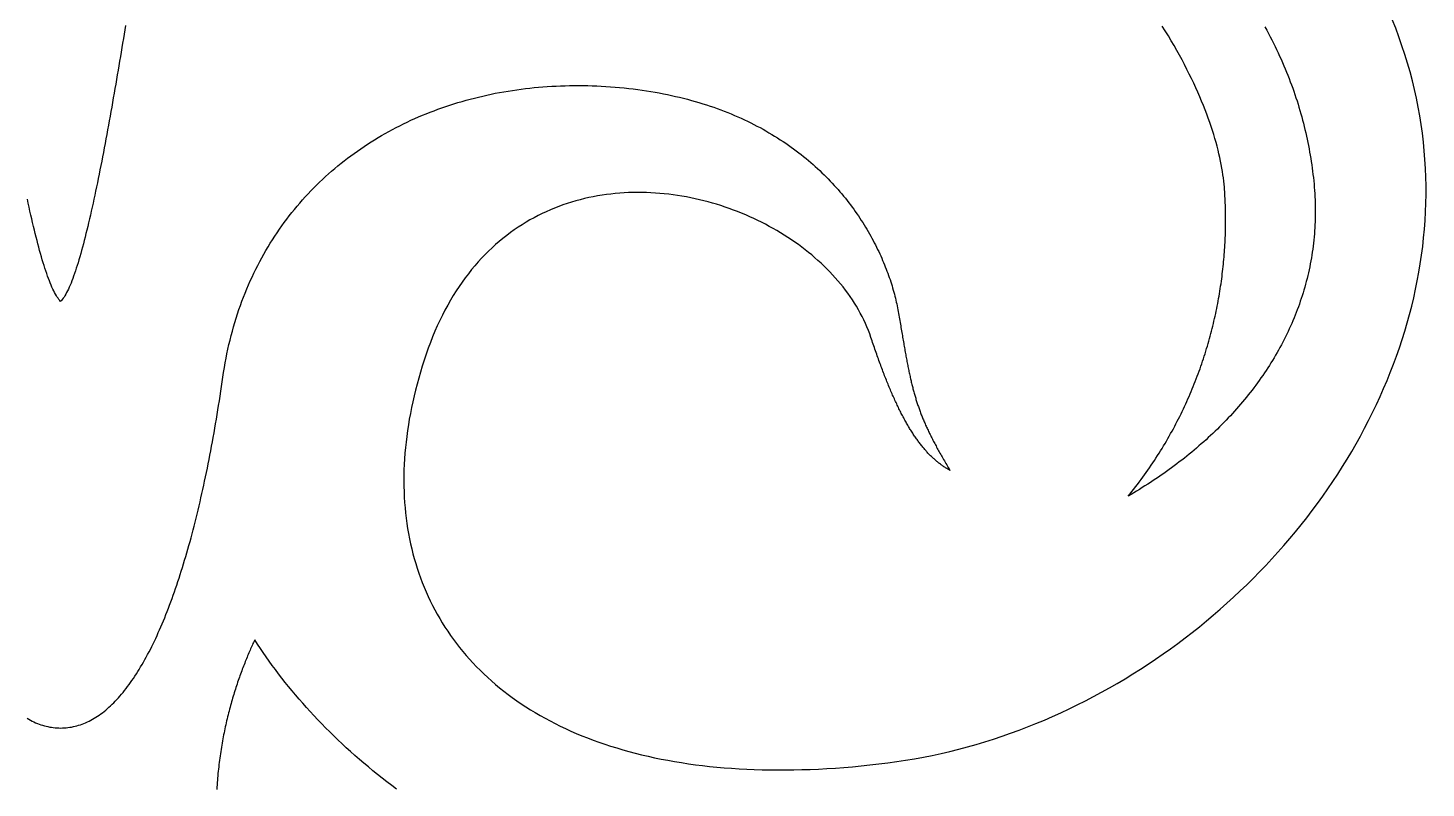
# Model space of a CAD drawing. Extents: x 5 to 105, y 2 to 136.
# Drawn here: x 54.73 to 66.68, y 53.8 to 60.3 of the extents above; entities that cross this region are included whole.
import ezdxf

# ---------------------------------------------------------------- set-up
doc = ezdxf.new("R2010")
doc.units = 0
doc.layers.get('0').update_dxf_attribs({"linetype": 'CONTINUOUS'})

msp = doc.modelspace()

# ---------------------------------------------------------------- linework, layer by layer
at = {"color": 7}
msp.add_lwpolyline([(64.1373, 56.2988), (64.1373, 56.2988)], close=True, dxfattribs=at)
for points in [[(55.5628, 60.3263, 0), (55.5566, 60.2888, 0), (55.5503, 60.2511, 0), (55.544, 60.2131, 0), (55.5376, 60.1749, 0), (55.5312, 60.1365, 0), (55.5248, 60.0979, 0), (55.5183, 60.0592, 0), (55.5117, 60.0204, 0), (55.5051, 59.9814, 0), (55.4985, 59.9423, 0), (55.4918, 59.9031, 0), (55.4851, 59.8639, 0), (55.4783, 59.8246, 0), (55.4715, 59.7852, 0), (55.4646, 59.7458, 0), (55.4578, 59.7065, 0), (55.4509, 59.6671, 0), (55.4439, 59.6278, 0), (55.4369, 59.5885, 0), (55.4299, 59.5493, 0), (55.4229, 59.5101, 0), (55.4158, 59.4711, 0), (55.4087, 59.4321, 0), (55.4016, 59.3933, 0), (55.3944, 59.3547, 0), (55.3872, 59.3162, 0), (55.38, 59.2779, 0), (55.3727, 59.2397, 0), (55.3655, 59.2018, 0), (55.3582, 59.1642, 0), (55.3509, 59.1267, 0), (55.3435, 59.0896, 0), (55.3362, 59.0527, 0), (55.3288, 59.0161, 0), (55.3214, 58.9798, 0), (55.314, 58.9439, 0), (55.3066, 58.9083, 0), (55.2991, 58.8731, 0), (55.2917, 58.8383, 0), (55.2842, 58.8038, 0), (55.2767, 58.7698, 0), (55.2692, 58.7362, 0), (55.2617, 58.7031, 0), (55.2542, 58.6704, 0), (55.2467, 58.6382, 0), (55.2392, 58.6065, 0), (55.2316, 58.5754, 0), (55.2241, 58.5447, 0), (55.2165, 58.5146, 0), (55.209, 58.4851, 0), (55.2014, 58.4562, 0), (55.1939, 58.4279, 0), (55.1863, 58.4001, 0), (55.1788, 58.3731, 0), (55.1712, 58.3466, 0), (55.1636, 58.3209, 0), (55.1561, 58.2958, 0), (55.1485, 58.2715, 0), (55.141, 58.2478, 0), (55.1334, 58.2249, 0), (55.1259, 58.2028, 0), (55.1184, 58.1814, 0), (55.1109, 58.1608, 0), (55.1034, 58.141, 0), (55.0959, 58.122, 0), (55.0884, 58.1039, 0), (55.0809, 58.0866, 0), (55.0734, 58.0702, 0), (55.066, 58.0547, 0), (55.0586, 58.0401, 0), (55.0512, 58.0264, 0), (55.0438, 58.0136, 0), (55.0364, 58.0018, 0), (55.029, 57.991, 0), (55.0217, 57.9812, 0), (55.0144, 57.9724, 0), (55.0071, 57.9646, 0)], [(62.0809, 54.0164, 0), (62.1576, 54.0267, 0), (62.234, 54.0383, 0), (62.3103, 54.0511, 0), (62.3863, 54.0651, 0), (62.4621, 54.0804, 0), (62.5376, 54.0968, 0), (62.6129, 54.1144, 0), (62.6879, 54.1332, 0), (62.7626, 54.1531, 0), (62.837, 54.1742, 0), (62.9111, 54.1965, 0), (62.9849, 54.2198, 0), (63.0584, 54.2443, 0), (63.1314, 54.2698, 0), (63.2042, 54.2964, 0), (63.2765, 54.3242, 0), (63.3484, 54.3529, 0), (63.42, 54.3828, 0), (63.4911, 54.4136, 0), (63.5618, 54.4455, 0), (63.6321, 54.4784, 0), (63.7019, 54.5123, 0), (63.7712, 54.5472, 0), (63.84, 54.5831, 0), (63.9084, 54.6199, 0), (63.9762, 54.6577, 0), (64.0435, 54.6964, 0), (64.1103, 54.7361, 0), (64.1765, 54.7767, 0), (64.2422, 54.8181, 0), (64.3073, 54.8605, 0), (64.3718, 54.9038, 0), (64.4357, 54.9479, 0), (64.499, 54.9929, 0), (64.5617, 55.0387, 0), (64.6237, 55.0854, 0), (64.6851, 55.1329, 0), (64.7458, 55.1811, 0), (64.8059, 55.2302, 0), (64.8652, 55.2801, 0), (64.9238, 55.3307, 0), (64.9818, 55.3821, 0), (65.039, 55.4343, 0), (65.0954, 55.4872, 0), (65.1511, 55.5408, 0), (65.206, 55.5951, 0), (65.2602, 55.6502, 0), (65.3135, 55.7059, 0), (65.3661, 55.7623, 0), (65.4178, 55.8193, 0), (65.4687, 55.877, 0), (65.5187, 55.9354, 0), (65.5679, 55.9944, 0), (65.6162, 56.0539, 0), (65.6636, 56.1141, 0), (65.7102, 56.1749, 0), (65.7558, 56.2363, 0), (65.8005, 56.2982, 0), (65.8442, 56.3607, 0), (65.887, 56.4238, 0), (65.9288, 56.4873, 0), (65.9697, 56.5514, 0), (66.0095, 56.616, 0), (66.0484, 56.6811, 0), (66.0862, 56.7467, 0), (66.1231, 56.8127, 0), (66.1588, 56.8792, 0), (66.1935, 56.9462, 0), (66.2272, 57.0136, 0), (66.2598, 57.0814, 0), (66.2912, 57.1496, 0), (66.3216, 57.2182, 0), (66.3508, 57.2872, 0), (66.379, 57.3566, 0), (66.4059, 57.4264, 0), (66.4317, 57.4964, 0), (66.4564, 57.5669, 0), (66.4798, 57.6377, 0), (66.5021, 57.7087, 0), (66.5231, 57.7801, 0), (66.5429, 57.8518, 0), (66.5615, 57.9237, 0), (66.5788, 57.996, 0), (66.5949, 58.0684, 0), (66.6097, 58.1411, 0), (66.6232, 58.2141, 0), (66.6353, 58.2872, 0), (66.6462, 58.3606, 0), (66.6558, 58.4342, 0), (66.664, 58.5079, 0), (66.6708, 58.5818, 0), (66.6763, 58.6559, 0), (66.6804, 58.7301, 0), (66.6831, 58.8045, 0), (66.6844, 58.879, 0), (66.6843, 58.9536, 0), (66.6828, 59.0283, 0), (66.6798, 59.103, 0), (66.6753, 59.1779, 0), (66.6694, 59.2528, 0), (66.662, 59.3277, 0), (66.6531, 59.4027, 0), (66.6427, 59.4778, 0), (66.6308, 59.5528, 0), (66.6173, 59.6278, 0), (66.6023, 59.7029, 0), (66.5857, 59.7779, 0), (66.5675, 59.8528, 0), (66.5478, 59.9278, 0), (66.5264, 60.0026, 0), (66.5034, 60.0774, 0), (66.4788, 60.1521, 0), (66.4526, 60.2268, 0), (66.4247, 60.3013, 0), (66.3952, 60.3757, 0)], [(64.9598, 58.9413, 0), (64.9576, 58.9671, 0), (64.9549, 58.9936, 0), (64.9516, 59.0207, 0), (64.9478, 59.0485, 0), (64.9434, 59.0768, 0), (64.9385, 59.1058, 0), (64.9331, 59.1353, 0), (64.9271, 59.1654, 0), (64.9205, 59.1961, 0), (64.9133, 59.2274, 0), (64.9056, 59.2592, 0), (64.8973, 59.2915, 0), (64.8883, 59.3243, 0), (64.8788, 59.3577, 0), (64.8687, 59.3915, 0), (64.858, 59.4258, 0), (64.8466, 59.4606, 0), (64.8346, 59.4958, 0), (64.822, 59.5315, 0), (64.8088, 59.5676, 0), (64.7949, 59.6042, 0), (64.7804, 59.6411, 0), (64.7652, 59.6785, 0), (64.7493, 59.7162, 0), (64.7328, 59.7543, 0), (64.7156, 59.7928, 0), (64.6978, 59.8316, 0), (64.6792, 59.8708, 0), (64.66, 59.9102, 0), (64.64, 59.95, 0), (64.6194, 59.9901, 0), (64.598, 60.0305, 0), (64.576, 60.0712, 0), (64.5532, 60.1121, 0), (64.5297, 60.1533, 0), (64.5054, 60.1947, 0), (64.4805, 60.2363, 0), (64.4547, 60.2782, 0), (64.4283, 60.3203, 0)], [(65.3067, 60.3124, 0), (65.3218, 60.2847, 0), (65.3367, 60.257, 0), (65.3513, 60.2294, 0), (65.3655, 60.2017, 0), (65.3794, 60.1741, 0), (65.3931, 60.1466, 0), (65.4064, 60.119, 0), (65.4195, 60.0915, 0), (65.4322, 60.0639, 0), (65.4446, 60.0364, 0), (65.4568, 60.0089, 0), (65.4687, 59.9815, 0), (65.4803, 59.954, 0), (65.4916, 59.9266, 0), (65.5026, 59.8991, 0), (65.5133, 59.8717, 0), (65.5238, 59.8443, 0), (65.534, 59.8169, 0), (65.5439, 59.7896, 0), (65.5536, 59.7622, 0), (65.563, 59.7348, 0), (65.5721, 59.7075, 0), (65.5809, 59.6801, 0), (65.5895, 59.6528, 0), (65.5979, 59.6254, 0), (65.606, 59.5981, 0), (65.6138, 59.5707, 0), (65.6214, 59.5434, 0), (65.6287, 59.5161, 0), (65.6358, 59.4888, 0), (65.6426, 59.4614, 0), (65.6492, 59.4341, 0), (65.6556, 59.4068, 0), (65.6617, 59.3794, 0), (65.6676, 59.3521, 0), (65.6733, 59.3248, 0), (65.6787, 59.2974, 0), (65.6839, 59.2701, 0), (65.6889, 59.2427, 0), (65.6936, 59.2154, 0), (65.6982, 59.188, 0), (65.7025, 59.1606, 0), (65.7066, 59.1332, 0), (65.7105, 59.1058, 0), (65.7141, 59.0784, 0), (65.7176, 59.051, 0), (65.7209, 59.0235, 0)], [(56.3951, 57.3168, 0), (56.4011, 57.3575, 0), (56.4076, 57.3978, 0), (56.4146, 57.4379, 0), (56.422, 57.4776, 0), (56.4299, 57.517, 0), (56.4382, 57.5561, 0), (56.4469, 57.5949, 0), (56.4561, 57.6334, 0), (56.4657, 57.6716, 0), (56.4758, 57.7095, 0), (56.4863, 57.747, 0), (56.4972, 57.7842, 0), (56.5085, 57.8212, 0), (56.5203, 57.8578, 0), (56.5324, 57.8941, 0), (56.545, 57.93, 0), (56.558, 57.9657, 0), (56.5714, 58.001, 0), (56.5852, 58.0361, 0), (56.5994, 58.0708, 0), (56.6139, 58.1052, 0), (56.6289, 58.1392, 0), (56.6443, 58.173, 0), (56.6601, 58.2064, 0), (56.6762, 58.2395, 0), (56.6928, 58.2723, 0), (56.7097, 58.3047, 0), (56.727, 58.3368, 0), (56.7446, 58.3686, 0), (56.7627, 58.4001, 0), (56.7811, 58.4313, 0), (56.7998, 58.4621, 0), (56.8189, 58.4926, 0), (56.8384, 58.5227, 0), (56.8583, 58.5526, 0), (56.8784, 58.5821, 0), (56.899, 58.6113, 0), (56.9199, 58.6401, 0), (56.9411, 58.6686, 0), (56.9627, 58.6968, 0), (56.9845, 58.7246, 0), (57.0068, 58.7521, 0), (57.0293, 58.7793, 0), (57.0522, 58.8061, 0), (57.0754, 58.8326, 0), (57.099, 58.8588, 0), (57.1228, 58.8846, 0), (57.147, 58.9101, 0), (57.1715, 58.9353, 0), (57.1963, 58.9601, 0), (57.2213, 58.9845, 0), (57.2467, 59.0087, 0), (57.2724, 59.0325, 0), (57.2984, 59.0559, 0), (57.3247, 59.079, 0), (57.3513, 59.1018, 0), (57.3781, 59.1242, 0), (57.4053, 59.1462, 0), (57.4327, 59.1679, 0), (57.4604, 59.1893, 0), (57.4884, 59.2103, 0), (57.5166, 59.231, 0), (57.5451, 59.2513, 0), (57.5739, 59.2713, 0), (57.603, 59.2909, 0), (57.6323, 59.3102, 0), (57.6618, 59.3291, 0), (57.6916, 59.3477, 0), (57.7217, 59.3659, 0), (57.752, 59.3838, 0), (57.7826, 59.4013, 0), (57.8133, 59.4185, 0), (57.8444, 59.4353, 0), (57.8756, 59.4517, 0), (57.9071, 59.4678, 0), (57.9389, 59.4835, 0), (57.9708, 59.4989, 0), (58.003, 59.5139, 0), (58.0354, 59.5285, 0), (58.068, 59.5428, 0), (58.1008, 59.5568, 0), (58.1339, 59.5703, 0), (58.1671, 59.5835, 0), (58.2006, 59.5964, 0), (58.2342, 59.6088, 0), (58.268, 59.6209, 0), (58.3021, 59.6327, 0), (58.3363, 59.6441, 0), (58.3707, 59.6551, 0), (58.4053, 59.6657, 0), (58.4401, 59.676, 0), (58.4751, 59.6859, 0), (58.5102, 59.6954, 0), (58.5455, 59.7046, 0), (58.581, 59.7134, 0), (58.6167, 59.7218, 0), (58.6525, 59.7299, 0), (58.6885, 59.7376, 0), (58.7246, 59.7449, 0), (58.7609, 59.7518, 0), (58.7974, 59.7583, 0), (58.834, 59.7645, 0), (58.8707, 59.7703, 0), (58.9076, 59.7757, 0), (58.9446, 59.7808, 0), (58.9817, 59.7855, 0), (59.019, 59.7898, 0), (59.0565, 59.7937, 0), (59.094, 59.7972, 0), (59.1317, 59.8003, 0), (59.1695, 59.8031, 0), (59.2074, 59.8055, 0), (59.2454, 59.8075, 0), (59.2835, 59.8091, 0), (59.3218, 59.8103, 0), (59.3601, 59.8112, 0), (59.3986, 59.8116, 0), (59.4372, 59.8117, 0), (59.4758, 59.8114, 0), (59.5146, 59.8107, 0), (59.5534, 59.8096, 0), (59.5923, 59.8081, 0), (59.6313, 59.8062, 0), (59.6704, 59.8039, 0), (59.7096, 59.8013, 0), (59.7488, 59.7982, 0), (59.7881, 59.7948, 0)], [(59.7881, 59.7948, 0), (59.8273, 59.791, 0), (59.866, 59.7868, 0), (59.9044, 59.7823, 0), (59.9424, 59.7774, 0), (59.98, 59.7722, 0), (60.0172, 59.7667, 0), (60.054, 59.7608, 0), (60.0904, 59.7546, 0), (60.1265, 59.7481, 0), (60.1622, 59.7412, 0), (60.1975, 59.7341, 0), (60.2324, 59.7266, 0), (60.267, 59.7189, 0), (60.3011, 59.7108, 0), (60.3349, 59.7024, 0), (60.3684, 59.6938, 0), (60.4015, 59.6848, 0), (60.4342, 59.6756, 0), (60.4665, 59.666, 0), (60.4985, 59.6562, 0), (60.5301, 59.6462, 0), (60.5614, 59.6358, 0), (60.5923, 59.6252, 0), (60.6228, 59.6143, 0), (60.653, 59.6032, 0), (60.6828, 59.5918, 0), (60.7123, 59.5802, 0), (60.7415, 59.5683, 0), (60.7703, 59.5562, 0), (60.7987, 59.5439, 0), (60.8268, 59.5313, 0), (60.8546, 59.5185, 0), (60.882, 59.5054, 0), (60.9091, 59.4922, 0), (60.9358, 59.4787, 0), (60.9622, 59.465, 0), (60.9883, 59.4511, 0), (61.014, 59.437, 0), (61.0394, 59.4227, 0), (61.0645, 59.4082, 0), (61.0892, 59.3935, 0), (61.1137, 59.3786, 0), (61.1378, 59.3636, 0), (61.1615, 59.3483, 0), (61.185, 59.3329, 0), (61.2081, 59.3173, 0), (61.231, 59.3016, 0), (61.2535, 59.2856, 0), (61.2756, 59.2696, 0), (61.2975, 59.2533, 0), (61.3191, 59.237, 0), (61.3403, 59.2204, 0), (61.3613, 59.2038, 0), (61.3819, 59.1869, 0), (61.4023, 59.17, 0), (61.4223, 59.1529, 0), (61.442, 59.1357, 0), (61.4615, 59.1184, 0), (61.4806, 59.1009, 0), (61.4994, 59.0834, 0), (61.518, 59.0657, 0), (61.5362, 59.0479, 0), (61.5542, 59.0301, 0), (61.5718, 59.0121, 0), (61.5892, 58.994, 0), (61.6063, 58.9759, 0), (61.6231, 58.9576, 0), (61.6397, 58.9393, 0), (61.6559, 58.9209, 0), (61.6719, 58.9024, 0), (61.6876, 58.8839, 0), (61.703, 58.8653, 0), (61.7181, 58.8466, 0), (61.733, 58.8279, 0), (61.7476, 58.8091, 0), (61.7619, 58.7903, 0), (61.7759, 58.7714, 0), (61.7897, 58.7525, 0), (61.8033, 58.7336, 0), (61.8165, 58.7146, 0), (61.8295, 58.6956, 0), (61.8423, 58.6766, 0), (61.8547, 58.6575, 0), (61.867, 58.6384, 0), (61.8789, 58.6194, 0), (61.8906, 58.6003, 0), (61.9021, 58.5812, 0), (61.9133, 58.5621, 0), (61.9243, 58.543, 0), (61.935, 58.5239, 0), (61.9455, 58.5049, 0), (61.9557, 58.4858, 0), (61.9657, 58.4668, 0), (61.9755, 58.4478, 0), (61.985, 58.4288, 0), (61.9942, 58.4099, 0), (62.0033, 58.391, 0), (62.0121, 58.3722, 0), (62.0207, 58.3533, 0), (62.029, 58.3346, 0), (62.0371, 58.3159, 0), (62.045, 58.2972, 0), (62.0527, 58.2786, 0), (62.0601, 58.2601, 0), (62.0674, 58.2417, 0), (62.0744, 58.2233, 0), (62.0811, 58.205, 0), (62.0877, 58.1868, 0), (62.0941, 58.1686, 0), (62.1002, 58.1506, 0), (62.1061, 58.1327, 0), (62.1118, 58.1148, 0), (62.1173, 58.0971, 0), (62.1226, 58.0794, 0), (62.1277, 58.0619, 0), (62.1326, 58.0445, 0), (62.1373, 58.0272, 0), (62.1418, 58.0101, 0), (62.1461, 57.993, 0), (62.1502, 57.9761, 0), (62.1541, 57.9593, 0), (62.1578, 57.9427, 0), (62.1613, 57.9262, 0), (62.1646, 57.9099, 0), (62.1678, 57.8937, 0), (62.1707, 57.8777, 0), (62.1735, 57.8618, 0)], [(65.7209, 59.0235, 0), (65.7239, 58.9961, 0), (65.7266, 58.9688, 0), (65.7289, 58.9415, 0), (65.731, 58.9143, 0), (65.7328, 58.8872, 0), (65.7343, 58.8602, 0), (65.7355, 58.8332, 0), (65.7364, 58.8063, 0), (65.737, 58.7795, 0), (65.7373, 58.7528, 0), (65.7373, 58.7261, 0), (65.7371, 58.6996, 0), (65.7365, 58.6731, 0), (65.7357, 58.6467, 0), (65.7345, 58.6203, 0), (65.7331, 58.5941, 0), (65.7314, 58.5679, 0), (65.7294, 58.5418, 0), (65.7271, 58.5158, 0), (65.7246, 58.4898, 0), (65.7218, 58.464, 0), (65.7187, 58.4382, 0), (65.7153, 58.4125, 0), (65.7117, 58.387, 0), (65.7077, 58.3614, 0), (65.7036, 58.336, 0), (65.6991, 58.3107, 0), (65.6944, 58.2854, 0), (65.6894, 58.2603, 0), (65.6841, 58.2352, 0), (65.6786, 58.2102, 0), (65.6728, 58.1853, 0), (65.6668, 58.1605, 0), (65.6605, 58.1357, 0), (65.6539, 58.1111, 0), (65.6471, 58.0866, 0), (65.64, 58.0621, 0), (65.6327, 58.0378, 0), (65.6251, 58.0135, 0), (65.6173, 57.9893, 0), (65.6092, 57.9652, 0), (65.6009, 57.9413, 0), (65.5923, 57.9174, 0), (65.5835, 57.8936, 0), (65.5745, 57.8699, 0), (65.5652, 57.8462, 0), (65.5556, 57.8227, 0), (65.5458, 57.7993, 0), (65.5358, 57.776, 0), (65.5256, 57.7528, 0), (65.5151, 57.7297, 0), (65.5043, 57.7066, 0), (65.4934, 57.6837, 0), (65.4822, 57.6609, 0), (65.4708, 57.6382, 0), (65.4591, 57.6155, 0), (65.4473, 57.593, 0), (65.4352, 57.5706, 0), (65.4228, 57.5483, 0), (65.4103, 57.5261, 0), (65.3975, 57.504, 0), (65.3845, 57.4819, 0), (65.3713, 57.46, 0), (65.3579, 57.4382, 0), (65.3443, 57.4166, 0), (65.3304, 57.395, 0), (65.3164, 57.3735, 0), (65.3021, 57.3521, 0), (65.2876, 57.3309, 0), (65.2729, 57.3097, 0), (65.258, 57.2886, 0), (65.2429, 57.2677, 0), (65.2276, 57.2469, 0), (65.2121, 57.2262, 0), (65.1964, 57.2055, 0), (65.1805, 57.185, 0), (65.1644, 57.1647, 0), (65.1481, 57.1444, 0), (65.1316, 57.1242, 0), (65.1149, 57.1042, 0), (65.098, 57.0842, 0), (65.0809, 57.0644, 0), (65.0636, 57.0447, 0), (65.0462, 57.0251, 0), (65.0285, 57.0056, 0), (65.0107, 56.9863, 0), (64.9927, 56.967, 0), (64.9745, 56.9479, 0), (64.9561, 56.9289, 0), (64.9375, 56.91, 0), (64.9188, 56.8912, 0), (64.8999, 56.8726, 0), (64.8808, 56.854, 0), (64.8615, 56.8356, 0), (64.8421, 56.8173, 0), (64.8225, 56.7992, 0), (64.8027, 56.7811, 0), (64.7828, 56.7632, 0), (64.7626, 56.7454, 0), (64.7424, 56.7277, 0), (64.7219, 56.7102, 0), (64.7013, 56.6927, 0), (64.6805, 56.6754, 0), (64.6596, 56.6582, 0), (64.6385, 56.6412, 0), (64.6173, 56.6243, 0), (64.5959, 56.6074, 0), (64.5743, 56.5908, 0), (64.5526, 56.5742, 0), (64.5307, 56.5578, 0), (64.5087, 56.5415, 0), (64.4866, 56.5254, 0), (64.4643, 56.5093, 0), (64.4418, 56.4934, 0), (64.4192, 56.4777, 0), (64.3965, 56.462, 0), (64.3736, 56.4465, 0), (64.3506, 56.4311, 0), (64.3274, 56.4159, 0), (64.3041, 56.4008, 0), (64.2807, 56.3858, 0), (64.2571, 56.371, 0), (64.2334, 56.3563, 0), (64.2095, 56.3417, 0), (64.1856, 56.3273, 0), (64.1615, 56.313, 0), (64.1373, 56.2988, 0)], [(55.0071, 57.9646, 0), (54.9998, 57.9724, 0), (54.9925, 57.9812, 0), (54.9851, 57.991, 0), (54.9777, 58.0018, 0), (54.9704, 58.0136, 0), (54.963, 58.0264, 0), (54.9556, 58.0401, 0), (54.9481, 58.0547, 0), (54.9407, 58.0702, 0), (54.9332, 58.0866, 0), (54.9257, 58.1039, 0), (54.9182, 58.1221, 0), (54.9107, 58.141, 0), (54.9032, 58.1608, 0), (54.8957, 58.1814, 0), (54.8882, 58.2028, 0), (54.8807, 58.225, 0), (54.8731, 58.2479, 0), (54.8656, 58.2715, 0), (54.858, 58.2959, 0), (54.8505, 58.321, 0), (54.8429, 58.3467, 0), (54.8353, 58.3731, 0), (54.8278, 58.4002, 0), (54.8202, 58.4279, 0), (54.8127, 58.4563, 0), (54.8051, 58.4852, 0), (54.7976, 58.5147, 0), (54.79, 58.5448, 0), (54.7825, 58.5754, 0), (54.7749, 58.6066, 0), (54.7674, 58.6383, 0), (54.7599, 58.6705, 0), (54.7523, 58.7032, 0), (54.7448, 58.7363, 0), (54.7373, 58.7699, 0), (54.7299, 58.8039, 0), (54.7224, 58.8384, 0)], [(61.937, 57.6562, 0), (61.9264, 57.6867, 0), (61.915, 57.717, 0), (61.9028, 57.747, 0), (61.8898, 57.7769, 0), (61.876, 57.8065, 0), (61.8615, 57.8358, 0), (61.8463, 57.8649, 0), (61.8303, 57.8938, 0), (61.8135, 57.9224, 0), (61.7961, 57.9507, 0), (61.778, 57.9787, 0), (61.7591, 58.0065, 0), (61.7396, 58.034, 0), (61.7195, 58.0612, 0), (61.6987, 58.0881, 0), (61.6772, 58.1146, 0), (61.6551, 58.1409, 0), (61.6325, 58.1668, 0), (61.6092, 58.1924, 0), (61.5853, 58.2176, 0), (61.5608, 58.2426, 0), (61.5358, 58.2671, 0), (61.5102, 58.2913, 0), (61.4841, 58.3152, 0), (61.4574, 58.3386, 0), (61.4302, 58.3617, 0), (61.4026, 58.3844, 0), (61.3744, 58.4067, 0), (61.3457, 58.4286, 0), (61.3166, 58.4501, 0), (61.287, 58.4712, 0), (61.257, 58.4918, 0), (61.2265, 58.5121, 0), (61.1956, 58.5319, 0), (61.1643, 58.5512, 0), (61.1326, 58.5701, 0), (61.1005, 58.5886, 0), (61.068, 58.6065, 0), (61.0352, 58.6241, 0), (61.002, 58.6411, 0), (60.9685, 58.6577, 0), (60.9346, 58.6737, 0), (60.9005, 58.6893, 0), (60.866, 58.7043, 0), (60.8313, 58.7189, 0), (60.7962, 58.7329, 0), (60.7609, 58.7464, 0), (60.7254, 58.7594, 0), (60.6896, 58.7719, 0), (60.6535, 58.7837, 0), (60.6173, 58.7951, 0), (60.5808, 58.8059, 0), (60.5442, 58.8161, 0), (60.5073, 58.8257, 0), (60.4703, 58.8348, 0), (60.4331, 58.8432, 0), (60.3958, 58.8511, 0), (60.3584, 58.8584, 0), (60.3208, 58.8651, 0), (60.2831, 58.8711, 0), (60.2453, 58.8765, 0), (60.2075, 58.8813, 0), (60.1695, 58.8855, 0), (60.1315, 58.889, 0), (60.0934, 58.8919, 0), (60.0553, 58.8941, 0), (60.0172, 58.8957, 0), (59.9791, 58.8965, 0), (59.9409, 58.8967, 0), (59.9028, 58.8963, 0), (59.8647, 58.8951, 0), (59.8266, 58.8932, 0), (59.7885, 58.8906, 0), (59.7506, 58.8873, 0), (59.7126, 58.8833, 0), (59.6748, 58.8786, 0), (59.6371, 58.8731, 0), (59.5994, 58.8669, 0), (59.5619, 58.86, 0), (59.5245, 58.8523, 0), (59.4873, 58.8438, 0), (59.4502, 58.8346, 0), (59.4132, 58.8246, 0), (59.3765, 58.8138, 0), (59.3399, 58.8022, 0), (59.3035, 58.7898, 0), (59.2674, 58.7766, 0), (59.2314, 58.7626, 0), (59.1957, 58.7478, 0), (59.1603, 58.7322, 0), (59.1251, 58.7158, 0), (59.0902, 58.6985, 0), (59.0555, 58.6803, 0), (59.0212, 58.6613, 0), (58.9872, 58.6415, 0), (58.9535, 58.6208, 0), (58.9201, 58.5992, 0), (58.8871, 58.5767, 0), (58.8544, 58.5534, 0), (58.8221, 58.5292, 0), (58.7901, 58.504, 0), (58.7586, 58.478, 0), (58.7275, 58.451, 0), (58.6968, 58.4231, 0), (58.6665, 58.3943, 0), (58.6366, 58.3646, 0), (58.6072, 58.3339, 0), (58.5783, 58.3023, 0), (58.5498, 58.2697, 0), (58.5219, 58.2362, 0), (58.4944, 58.2017, 0), (58.4675, 58.1662, 0), (58.441, 58.1297, 0), (58.4151, 58.0923, 0), (58.3898, 58.0538, 0), (58.365, 58.0144, 0), (58.3408, 57.9739, 0), (58.3172, 57.9324, 0), (58.2941, 57.8899, 0), (58.2717, 57.8464, 0), (58.2499, 57.8018, 0), (58.2287, 57.7562, 0), (58.2082, 57.7095, 0), (58.1883, 57.6618, 0), (58.1691, 57.613, 0), (58.1506, 57.5631, 0), (58.1327, 57.5122, 0)], [(64.1373, 56.2988, 0), (64.1534, 56.3188, 0), (64.1694, 56.3388, 0), (64.1852, 56.3588, 0), (64.2009, 56.379, 0), (64.2163, 56.3991, 0), (64.2316, 56.4193, 0), (64.2467, 56.4396, 0), (64.2616, 56.4599, 0), (64.2763, 56.4803, 0), (64.2909, 56.5007, 0), (64.3053, 56.5212, 0), (64.3195, 56.5417, 0), (64.3335, 56.5622, 0), (64.3474, 56.5828, 0), (64.361, 56.6035, 0), (64.3746, 56.6242, 0), (64.3879, 56.6449, 0), (64.4011, 56.6656, 0), (64.414, 56.6864, 0), (64.4269, 56.7073, 0), (64.4395, 56.7282, 0), (64.452, 56.7491, 0), (64.4643, 56.77, 0), (64.4765, 56.791, 0), (64.4884, 56.812, 0), (64.5003, 56.8331, 0), (64.5119, 56.8541, 0), (64.5234, 56.8752, 0), (64.5347, 56.8964, 0), (64.5459, 56.9175, 0), (64.5568, 56.9387, 0), (64.5677, 56.96, 0), (64.5783, 56.9812, 0), (64.5888, 57.0025, 0), (64.5992, 57.0237, 0), (64.6094, 57.045, 0), (64.6194, 57.0664, 0), (64.6293, 57.0877, 0), (64.639, 57.1091, 0), (64.6486, 57.1305, 0), (64.658, 57.1519, 0), (64.6672, 57.1733, 0), (64.6763, 57.1947, 0), (64.6852, 57.2162, 0), (64.694, 57.2376, 0), (64.7026, 57.2591, 0), (64.7111, 57.2806, 0), (64.7195, 57.302, 0), (64.7276, 57.3235, 0), (64.7357, 57.345, 0), (64.7435, 57.3665, 0), (64.7513, 57.3881, 0), (64.7589, 57.4096, 0), (64.7663, 57.4311, 0), (64.7736, 57.4526, 0), (64.7807, 57.4741, 0), (64.7877, 57.4957, 0), (64.7946, 57.5172, 0), (64.8013, 57.5387, 0), (64.8079, 57.5602, 0), (64.8143, 57.5817, 0), (64.8206, 57.6032, 0), (64.8268, 57.6247, 0), (64.8328, 57.6462, 0), (64.8386, 57.6677, 0), (64.8444, 57.6892, 0), (64.85, 57.7107, 0), (64.8554, 57.7321, 0), (64.8607, 57.7536, 0), (64.8659, 57.775, 0), (64.871, 57.7964, 0), (64.8759, 57.8178, 0), (64.8807, 57.8392, 0), (64.8853, 57.8605, 0), (64.8898, 57.8819, 0), (64.8942, 57.9032, 0), (64.8985, 57.9245, 0), (64.9026, 57.9458, 0), (64.9066, 57.9671, 0), (64.9104, 57.9883, 0), (64.9142, 58.0095, 0), (64.9178, 58.0307, 0), (64.9213, 58.0519, 0), (64.9246, 58.073, 0), (64.9279, 58.0941, 0), (64.931, 58.1152, 0), (64.934, 58.1363, 0), (64.9368, 58.1573, 0), (64.9396, 58.1783, 0), (64.9422, 58.1992, 0), (64.9447, 58.2201, 0), (64.947, 58.241, 0), (64.9493, 58.2618, 0), (64.9514, 58.2827, 0), (64.9535, 58.3034, 0), (64.9554, 58.3241, 0), (64.9571, 58.3448, 0), (64.9588, 58.3655, 0), (64.9604, 58.3861, 0), (64.9618, 58.4066, 0), (64.9631, 58.4271, 0), (64.9643, 58.4476, 0), (64.9654, 58.468, 0), (64.9664, 58.4884, 0), (64.9673, 58.5087, 0), (64.9681, 58.529, 0), (64.9687, 58.5492, 0), (64.9693, 58.5694, 0), (64.9697, 58.5895, 0), (64.97, 58.6095, 0), (64.9702, 58.6295, 0), (64.9704, 58.6495, 0), (64.9704, 58.6694, 0), (64.9703, 58.6892, 0), (64.9701, 58.709, 0), (64.9698, 58.7287, 0), (64.9694, 58.7484, 0), (64.9689, 58.7679, 0), (64.9682, 58.7875, 0), (64.9675, 58.8069, 0), (64.9667, 58.8263, 0), (64.9658, 58.8457, 0), (64.9648, 58.8649, 0), (64.9637, 58.8841, 0), (64.9625, 58.9032, 0), (64.9612, 58.9223, 0), (64.9598, 58.9413, 0)], [(62.1735, 57.8618, 0), (62.1761, 57.8461, 0), (62.1788, 57.8306, 0), (62.1813, 57.8153, 0), (62.1839, 57.8001, 0), (62.1864, 57.7852, 0), (62.1889, 57.7704, 0), (62.1914, 57.7557, 0), (62.1938, 57.7413, 0), (62.1963, 57.727, 0), (62.1987, 57.7129, 0), (62.201, 57.6989, 0), (62.2034, 57.6851, 0), (62.2057, 57.6715, 0), (62.208, 57.658, 0), (62.2103, 57.6447, 0), (62.2126, 57.6315, 0), (62.2148, 57.6185, 0), (62.2171, 57.6056, 0), (62.2193, 57.5928, 0), (62.2215, 57.5802, 0), (62.2237, 57.5678, 0), (62.2259, 57.5554, 0), (62.2281, 57.5432, 0), (62.2302, 57.5311, 0), (62.2324, 57.5192, 0), (62.2345, 57.5074, 0), (62.2367, 57.4957, 0), (62.2388, 57.4841, 0), (62.241, 57.4727, 0), (62.2431, 57.4613, 0), (62.2452, 57.4501, 0), (62.2474, 57.439, 0), (62.2495, 57.428, 0), (62.2517, 57.4171, 0), (62.2538, 57.4063, 0), (62.2559, 57.3956, 0), (62.2581, 57.385, 0), (62.2603, 57.3744, 0), (62.2624, 57.364, 0), (62.2646, 57.3537, 0), (62.2668, 57.3435, 0), (62.269, 57.3333, 0), (62.2712, 57.3232, 0), (62.2734, 57.3133, 0), (62.2756, 57.3034, 0), (62.2779, 57.2935, 0), (62.2802, 57.2838, 0), (62.2824, 57.2741, 0), (62.2848, 57.2644, 0), (62.2871, 57.2549, 0), (62.2894, 57.2454, 0), (62.2918, 57.236, 0), (62.2942, 57.2266, 0), (62.2966, 57.2173, 0), (62.299, 57.208, 0), (62.3015, 57.1988, 0), (62.304, 57.1896, 0), (62.3065, 57.1805, 0), (62.3091, 57.1714, 0), (62.3116, 57.1624, 0), (62.3143, 57.1534, 0), (62.3169, 57.1444, 0), (62.3196, 57.1355, 0), (62.3223, 57.1266, 0), (62.3251, 57.1177, 0), (62.3278, 57.1089, 0), (62.3307, 57.1, 0), (62.3335, 57.0912, 0), (62.3365, 57.0824, 0), (62.3394, 57.0737, 0), (62.3424, 57.0649, 0), (62.3454, 57.0562, 0), (62.3485, 57.0474, 0), (62.3517, 57.0387, 0), (62.3548, 57.03, 0), (62.3581, 57.0213, 0), (62.3613, 57.0125, 0), (62.3647, 57.0038, 0), (62.368, 56.9951, 0), (62.3715, 56.9863, 0), (62.375, 56.9775, 0), (62.3785, 56.9688, 0), (62.3821, 56.96, 0), (62.3857, 56.9512, 0), (62.3895, 56.9423, 0), (62.3932, 56.9335, 0), (62.3971, 56.9246, 0), (62.401, 56.9157, 0), (62.4049, 56.9068, 0), (62.4089, 56.8978, 0), (62.413, 56.8888, 0), (62.4172, 56.8797, 0), (62.4214, 56.8706, 0), (62.4257, 56.8615, 0), (62.43, 56.8523, 0), (62.4345, 56.8431, 0), (62.439, 56.8338, 0), (62.4436, 56.8245, 0), (62.4482, 56.8151, 0), (62.4529, 56.8056, 0), (62.4577, 56.7961, 0), (62.4626, 56.7865, 0), (62.4676, 56.7769, 0), (62.4726, 56.7672, 0), (62.4777, 56.7574, 0), (62.4829, 56.7475, 0), (62.4882, 56.7376, 0), (62.4935, 56.7276, 0), (62.499, 56.7175, 0), (62.5045, 56.7073, 0), (62.5101, 56.6971, 0), (62.5159, 56.6867, 0), (62.5217, 56.6763, 0), (62.5275, 56.6657, 0), (62.5335, 56.6551, 0), (62.5396, 56.6444, 0), (62.5458, 56.6335, 0), (62.552, 56.6226, 0), (62.5584, 56.6116, 0), (62.5649, 56.6004, 0), (62.5714, 56.5892, 0), (62.5781, 56.5778, 0), (62.5848, 56.5663, 0), (62.5917, 56.5547, 0), (62.5986, 56.543, 0), (62.6057, 56.5311, 0), (62.6129, 56.5191, 0)], [(62.6129, 56.5191, 0), (62.6064, 56.5227, 0), (62.5999, 56.5264, 0), (62.5935, 56.5301, 0), (62.5871, 56.5339, 0), (62.5808, 56.5378, 0), (62.5744, 56.5418, 0), (62.5682, 56.5459, 0), (62.5619, 56.55, 0), (62.5556, 56.5542, 0), (62.5494, 56.5585, 0), (62.5432, 56.5629, 0), (62.5371, 56.5673, 0), (62.531, 56.5719, 0), (62.5248, 56.5765, 0), (62.5188, 56.5812, 0), (62.5127, 56.5859, 0), (62.5067, 56.5908, 0), (62.5007, 56.5957, 0), (62.4947, 56.6007, 0), (62.4888, 56.6058, 0), (62.4829, 56.611, 0), (62.477, 56.6163, 0), (62.4711, 56.6216, 0), (62.4652, 56.6271, 0), (62.4594, 56.6326, 0), (62.4536, 56.6382, 0), (62.4478, 56.6438, 0), (62.4421, 56.6496, 0), (62.4363, 56.6554, 0), (62.4306, 56.6613, 0), (62.4249, 56.6674, 0), (62.4193, 56.6734, 0), (62.4136, 56.6796, 0), (62.408, 56.6859, 0), (62.4024, 56.6922, 0), (62.3968, 56.6986, 0), (62.3913, 56.7051, 0), (62.3857, 56.7117, 0), (62.3802, 56.7184, 0), (62.3747, 56.7252, 0), (62.3692, 56.732, 0), (62.3637, 56.7389, 0), (62.3583, 56.746, 0), (62.3529, 56.7531, 0), (62.3474, 56.7602, 0), (62.3421, 56.7675, 0), (62.3367, 56.7749, 0), (62.3313, 56.7823, 0), (62.326, 56.7898, 0), (62.3206, 56.7975, 0), (62.3153, 56.8052, 0), (62.31, 56.8129, 0), (62.3048, 56.8208, 0), (62.2995, 56.8288, 0), (62.2943, 56.8368, 0), (62.289, 56.845, 0), (62.2838, 56.8532, 0), (62.2786, 56.8615, 0), (62.2734, 56.8699, 0), (62.2682, 56.8784, 0), (62.2631, 56.887, 0), (62.2579, 56.8956, 0), (62.2528, 56.9044, 0), (62.2477, 56.9132, 0), (62.2425, 56.9222, 0), (62.2374, 56.9312, 0), (62.2324, 56.9403, 0), (62.2273, 56.9495, 0), (62.2222, 56.9588, 0), (62.2172, 56.9682, 0), (62.2121, 56.9776, 0), (62.2071, 56.9872, 0), (62.202, 56.9968, 0), (62.197, 57.0066, 0), (62.192, 57.0164, 0), (62.187, 57.0263, 0), (62.182, 57.0363, 0), (62.177, 57.0464, 0), (62.1721, 57.0566, 0), (62.1671, 57.0669, 0), (62.1621, 57.0773, 0), (62.1572, 57.0877, 0), (62.1523, 57.0983, 0), (62.1473, 57.1089, 0), (62.1424, 57.1197, 0), (62.1375, 57.1305, 0), (62.1325, 57.1414, 0), (62.1276, 57.1525, 0), (62.1227, 57.1636, 0), (62.1178, 57.1748, 0), (62.1129, 57.1861, 0), (62.108, 57.1975, 0), (62.1031, 57.2089, 0), (62.0982, 57.2205, 0), (62.0933, 57.2322, 0), (62.0885, 57.244, 0), (62.0836, 57.2558, 0), (62.0787, 57.2678, 0), (62.0738, 57.2798, 0), (62.069, 57.292, 0), (62.0641, 57.3042, 0), (62.0592, 57.3165, 0), (62.0543, 57.329, 0), (62.0495, 57.3415, 0), (62.0446, 57.3541, 0), (62.0397, 57.3668, 0), (62.0349, 57.3796, 0), (62.03, 57.3925, 0), (62.0251, 57.4055, 0), (62.0203, 57.4186, 0), (62.0154, 57.4318, 0), (62.0105, 57.4451, 0), (62.0057, 57.4585, 0), (62.0008, 57.472, 0), (61.9959, 57.4856, 0), (61.991, 57.4992, 0), (61.9861, 57.513, 0), (61.9812, 57.5269, 0), (61.9763, 57.5409, 0), (61.9715, 57.5549, 0), (61.9666, 57.5691, 0), (61.9616, 57.5834, 0), (61.9567, 57.5977, 0), (61.9518, 57.6122, 0), (61.9469, 57.6268, 0), (61.942, 57.6414, 0), (61.937, 57.6562, 0)], [(58.1327, 57.5122, 0), (58.1156, 57.4608, 0), (58.0994, 57.4095, 0), (58.0839, 57.3585, 0), (58.0692, 57.3076, 0), (58.0554, 57.2569, 0), (58.0424, 57.2064, 0), (58.0301, 57.1561, 0), (58.0187, 57.106, 0), (58.008, 57.0562, 0), (57.9982, 57.0065, 0), (57.9892, 56.957, 0), (57.9809, 56.9078, 0), (57.9735, 56.8588, 0), (57.9669, 56.8101, 0), (57.961, 56.7615, 0), (57.956, 56.7132, 0), (57.9517, 56.6652, 0), (57.9483, 56.6174, 0), (57.9456, 56.5699, 0), (57.9437, 56.5226, 0), (57.9426, 56.4756, 0), (57.9423, 56.4289, 0), (57.9428, 56.3824, 0), (57.9441, 56.3363, 0), (57.9461, 56.2904, 0), (57.949, 56.2448, 0), (57.9526, 56.1995, 0), (57.957, 56.1545, 0), (57.9622, 56.1098, 0), (57.9681, 56.0654, 0), (57.9749, 56.0214, 0), (57.9824, 55.9776, 0), (57.9907, 55.9342, 0), (57.9997, 55.8911, 0), (58.0096, 55.8484, 0), (58.0202, 55.806, 0), (58.0316, 55.7639, 0), (58.0437, 55.7222, 0), (58.0567, 55.6809, 0), (58.0704, 55.6399, 0), (58.0848, 55.5993, 0), (58.1001, 55.559, 0), (58.1161, 55.5191, 0), (58.1328, 55.4796, 0), (58.1503, 55.4405, 0), (58.1686, 55.4018, 0), (58.1877, 55.3635, 0), (58.2075, 55.3256, 0), (58.228, 55.288, 0), (58.2494, 55.2509, 0), (58.2714, 55.2142, 0), (58.2943, 55.178, 0), (58.3179, 55.1421, 0), (58.3422, 55.1067, 0), (58.3673, 55.0717, 0), (58.3931, 55.0372, 0), (58.4197, 55.0031, 0), (58.4471, 54.9694, 0), (58.4752, 54.9362, 0), (58.504, 54.9035, 0), (58.5336, 54.8712, 0), (58.5639, 54.8394, 0), (58.595, 54.8081, 0), (58.6268, 54.7773, 0), (58.6594, 54.7469, 0), (58.6927, 54.717, 0), (58.7267, 54.6877, 0), (58.7615, 54.6588, 0), (58.797, 54.6304, 0), (58.8333, 54.6025, 0), (58.8702, 54.5752, 0), (58.908, 54.5484, 0), (58.9464, 54.5221, 0), (58.9856, 54.4963, 0), (59.0255, 54.471, 0), (59.0661, 54.4463, 0), (59.1075, 54.4222, 0), (59.1496, 54.3986, 0), (59.1924, 54.3755, 0), (59.236, 54.353, 0), (59.2803, 54.3311, 0), (59.3253, 54.3097, 0), (59.371, 54.2889, 0), (59.4174, 54.2687, 0), (59.4646, 54.249, 0), (59.5125, 54.23, 0), (59.5611, 54.2115, 0), (59.6104, 54.1937, 0), (59.6604, 54.1764, 0), (59.7111, 54.1598, 0), (59.7626, 54.1437, 0), (59.8148, 54.1283, 0), (59.8676, 54.1135, 0), (59.9212, 54.0994, 0), (59.9755, 54.0858, 0), (60.0305, 54.0729, 0), (60.0862, 54.0607, 0), (60.1427, 54.0491, 0), (60.1998, 54.0381, 0), (60.2576, 54.0278, 0), (60.3161, 54.0182, 0), (60.3754, 54.0092, 0), (60.4353, 54.0009, 0), (60.4959, 53.9933, 0), (60.5573, 53.9864, 0), (60.6193, 53.9801, 0), (60.682, 53.9746, 0), (60.7454, 53.9697, 0), (60.8095, 53.9656, 0), (60.8743, 53.9621, 0), (60.9398, 53.9594, 0), (61.006, 53.9574, 0), (61.0729, 53.9561, 0), (61.1405, 53.9555, 0), (61.2087, 53.9556, 0), (61.2776, 53.9565, 0), (61.3473, 53.9582, 0), (61.4176, 53.9605, 0), (61.4885, 53.9637, 0), (61.5602, 53.9676, 0), (61.6326, 53.9722, 0), (61.7056, 53.9776, 0), (61.7793, 53.9838, 0), (61.8537, 53.9908, 0), (61.9288, 53.9985, 0), (62.0045, 54.007, 0), (62.0809, 54.0164, 0)], [(55.0071, 54.3146, 0), (55.0228, 54.3148, 0), (55.0385, 54.3155, 0), (55.0541, 54.3167, 0), (55.0696, 54.3183, 0), (55.0851, 54.3205, 0), (55.1005, 54.323, 0), (55.1158, 54.3261, 0), (55.131, 54.3295, 0), (55.1462, 54.3335, 0), (55.1613, 54.3379, 0), (55.1763, 54.3427, 0), (55.1913, 54.348, 0), (55.2061, 54.3538, 0), (55.2209, 54.36, 0), (55.2357, 54.3666, 0), (55.2503, 54.3736, 0), (55.2649, 54.3811, 0), (55.2794, 54.3891, 0), (55.2938, 54.3974, 0), (55.3082, 54.4062, 0), (55.3224, 54.4154, 0), (55.3366, 54.4251, 0), (55.3508, 54.4351, 0), (55.3648, 54.4456, 0), (55.3788, 54.4565, 0), (55.3927, 54.4678, 0), (55.4065, 54.4795, 0), (55.4203, 54.4917, 0), (55.434, 54.5042, 0), (55.4476, 54.5172, 0), (55.4611, 54.5305, 0), (55.4746, 54.5442, 0), (55.4879, 54.5584, 0), (55.5012, 54.5729, 0), (55.5145, 54.5879, 0), (55.5276, 54.6032, 0), (55.5407, 54.6189, 0), (55.5537, 54.635, 0), (55.5666, 54.6514, 0), (55.5795, 54.6683, 0), (55.5922, 54.6855, 0), (55.6049, 54.7031, 0), (55.6175, 54.7211, 0), (55.6301, 54.7395, 0), (55.6425, 54.7582, 0), (55.6549, 54.7773, 0), (55.6672, 54.7967, 0), (55.6795, 54.8165, 0), (55.6916, 54.8367, 0), (55.7037, 54.8572, 0), (55.7157, 54.8781, 0), (55.7276, 54.8993, 0), (55.7395, 54.9209, 0), (55.7512, 54.9428, 0), (55.7629, 54.9651, 0), (55.7745, 54.9877, 0), (55.7861, 55.0107, 0), (55.7975, 55.034, 0), (55.8089, 55.0576, 0), (55.8202, 55.0815, 0), (55.8315, 55.1058, 0), (55.8426, 55.1304, 0), (55.8537, 55.1554, 0), (55.8647, 55.1806, 0), (55.8756, 55.2062, 0), (55.8864, 55.2321, 0), (55.8972, 55.2583, 0), (55.9078, 55.2848, 0), (55.9184, 55.3117, 0), (55.9289, 55.3388, 0), (55.9394, 55.3663, 0), (55.9497, 55.394, 0), (55.96, 55.4221, 0), (55.9702, 55.4504, 0), (55.9803, 55.4791, 0), (55.9904, 55.508, 0), (56.0003, 55.5372, 0), (56.0102, 55.5668, 0), (56.02, 55.5966, 0), (56.0298, 55.6267, 0), (56.0394, 55.657, 0), (56.049, 55.6877, 0), (56.0584, 55.7186, 0), (56.0678, 55.7498, 0), (56.0772, 55.7813, 0), (56.0864, 55.813, 0), (56.0956, 55.845, 0), (56.1047, 55.8773, 0), (56.1137, 55.9099, 0), (56.1226, 55.9427, 0), (56.1314, 55.9757, 0), (56.1402, 56.009, 0), (56.1489, 56.0426, 0), (56.1575, 56.0764, 0), (56.166, 56.1105, 0), (56.1744, 56.1448, 0), (56.1828, 56.1793, 0), (56.191, 56.2141, 0), (56.1992, 56.2491, 0), (56.2073, 56.2844, 0), (56.2154, 56.3199, 0), (56.2233, 56.3556, 0), (56.2312, 56.3916, 0), (56.2389, 56.4278, 0), (56.2466, 56.4642, 0), (56.2543, 56.5008, 0), (56.2618, 56.5376, 0), (56.2692, 56.5747, 0), (56.2766, 56.612, 0), (56.2839, 56.6495, 0), (56.2911, 56.6872, 0), (56.2982, 56.7251, 0), (56.3053, 56.7632, 0), (56.3122, 56.8015, 0), (56.3191, 56.84, 0), (56.3259, 56.8787, 0), (56.3326, 56.9176, 0), (56.3392, 56.9567, 0), (56.3458, 56.996, 0), (56.3522, 57.0355, 0), (56.3586, 57.0751, 0), (56.3649, 57.115, 0), (56.3711, 57.155, 0), (56.3772, 57.1952, 0), (56.3832, 57.2356, 0), (56.3892, 57.2761, 0), (56.3951, 57.3168, 0)], [(56.6671, 55.0689, 0), (56.6622, 55.0583, 0), (56.6572, 55.0475, 0), (56.6522, 55.0366, 0), (56.6472, 55.0256, 0), (56.6421, 55.0144, 0), (56.6371, 55.0031, 0), (56.632, 54.9916, 0), (56.627, 54.98, 0), (56.6219, 54.9683, 0), (56.6168, 54.9564, 0), (56.6117, 54.9444, 0), (56.6066, 54.9322, 0), (56.6015, 54.9199, 0), (56.5964, 54.9075, 0), (56.5913, 54.8949, 0), (56.5862, 54.8823, 0), (56.5811, 54.8694, 0), (56.576, 54.8565, 0), (56.571, 54.8434, 0), (56.5659, 54.8302, 0), (56.5608, 54.8168, 0), (56.5558, 54.8034, 0), (56.5508, 54.7898, 0), (56.5457, 54.776, 0), (56.5407, 54.7622, 0), (56.5358, 54.7482, 0), (56.5308, 54.7341, 0), (56.5259, 54.7198, 0), (56.521, 54.7055, 0), (56.5161, 54.691, 0), (56.5112, 54.6764, 0), (56.5064, 54.6617, 0), (56.5016, 54.6469, 0), (56.4969, 54.6319, 0), (56.4922, 54.6168, 0), (56.4875, 54.6016, 0), (56.4828, 54.5863, 0), (56.4782, 54.5709, 0), (56.4737, 54.5553, 0), (56.4692, 54.5397, 0), (56.4647, 54.5239, 0), (56.4603, 54.508, 0), (56.4559, 54.492, 0), (56.4516, 54.4759, 0), (56.4473, 54.4597, 0), (56.4431, 54.4434, 0), (56.439, 54.4269, 0), (56.4349, 54.4104, 0), (56.4309, 54.3937, 0), (56.4269, 54.3769, 0), (56.423, 54.3601, 0), (56.4191, 54.3431, 0), (56.4154, 54.326, 0), (56.4117, 54.3088, 0), (56.408, 54.2915, 0), (56.4045, 54.2741, 0), (56.401, 54.2566, 0), (56.3976, 54.239, 0), (56.3942, 54.2213, 0), (56.391, 54.2035, 0), (56.3878, 54.1856, 0), (56.3847, 54.1676, 0), (56.3817, 54.1495, 0), (56.3788, 54.1313, 0), (56.376, 54.1131, 0), (56.3732, 54.0947, 0), (56.3706, 54.0762, 0), (56.368, 54.0576, 0), (56.3656, 54.039, 0), (56.3632, 54.0202, 0), (56.361, 54.0014, 0), (56.3588, 53.9824, 0), (56.3567, 53.9634, 0), (56.3548, 53.9443, 0), (56.3529, 53.9251, 0), (56.3512, 53.9058, 0), (56.3496, 53.8864, 0), (56.348, 53.867, 0), (56.3466, 53.8474, 0), (56.3453, 53.8278, 0), (56.3442, 53.8081, 0), (56.3431, 53.7883, 0)], [(57.8806, 53.7927, 0), (57.8392, 53.8234, 0), (57.7982, 53.8543, 0), (57.7577, 53.8855, 0), (57.7177, 53.9171, 0), (57.6781, 53.9489, 0), (57.639, 53.981, 0), (57.6003, 54.0134, 0), (57.5621, 54.0461, 0), (57.5244, 54.079, 0), (57.4871, 54.1122, 0), (57.4504, 54.1456, 0), (57.4141, 54.1792, 0), (57.3782, 54.2131, 0), (57.3429, 54.2471, 0), (57.308, 54.2814, 0), (57.2736, 54.3158, 0), (57.2397, 54.3505, 0), (57.2063, 54.3853, 0), (57.1734, 54.4203, 0), (57.1409, 54.4555, 0), (57.109, 54.4908, 0), (57.0775, 54.5262, 0), (57.0466, 54.5618, 0), (57.0162, 54.5975, 0), (56.9862, 54.6333, 0), (56.9568, 54.6692, 0), (56.9279, 54.7052, 0), (56.8995, 54.7414, 0), (56.8716, 54.7775, 0), (56.8442, 54.8138, 0), (56.8173, 54.8501, 0), (56.791, 54.8865, 0), (56.7651, 54.9229, 0), (56.7398, 54.9594, 0), (56.7151, 54.9959, 0), (56.6908, 55.0324, 0), (56.6671, 55.0689, 0)], [(54.7204, 54.3974, 0), (54.7348, 54.3891, 0), (54.7493, 54.3811, 0), (54.7639, 54.3736, 0), (54.7785, 54.3666, 0), (54.7933, 54.36, 0), (54.808, 54.3538, 0), (54.8229, 54.348, 0), (54.8379, 54.3427, 0), (54.8529, 54.3379, 0), (54.868, 54.3335, 0), (54.8831, 54.3295, 0), (54.8984, 54.3261, 0), (54.9137, 54.323, 0), (54.9291, 54.3205, 0), (54.9445, 54.3183, 0), (54.96, 54.3167, 0), (54.9756, 54.3155, 0), (54.9913, 54.3148, 0), (55.0071, 54.3146, 0)]]:
    msp.add_polyline3d(points, dxfattribs=at)

doc.saveas('drawing.dxf')
